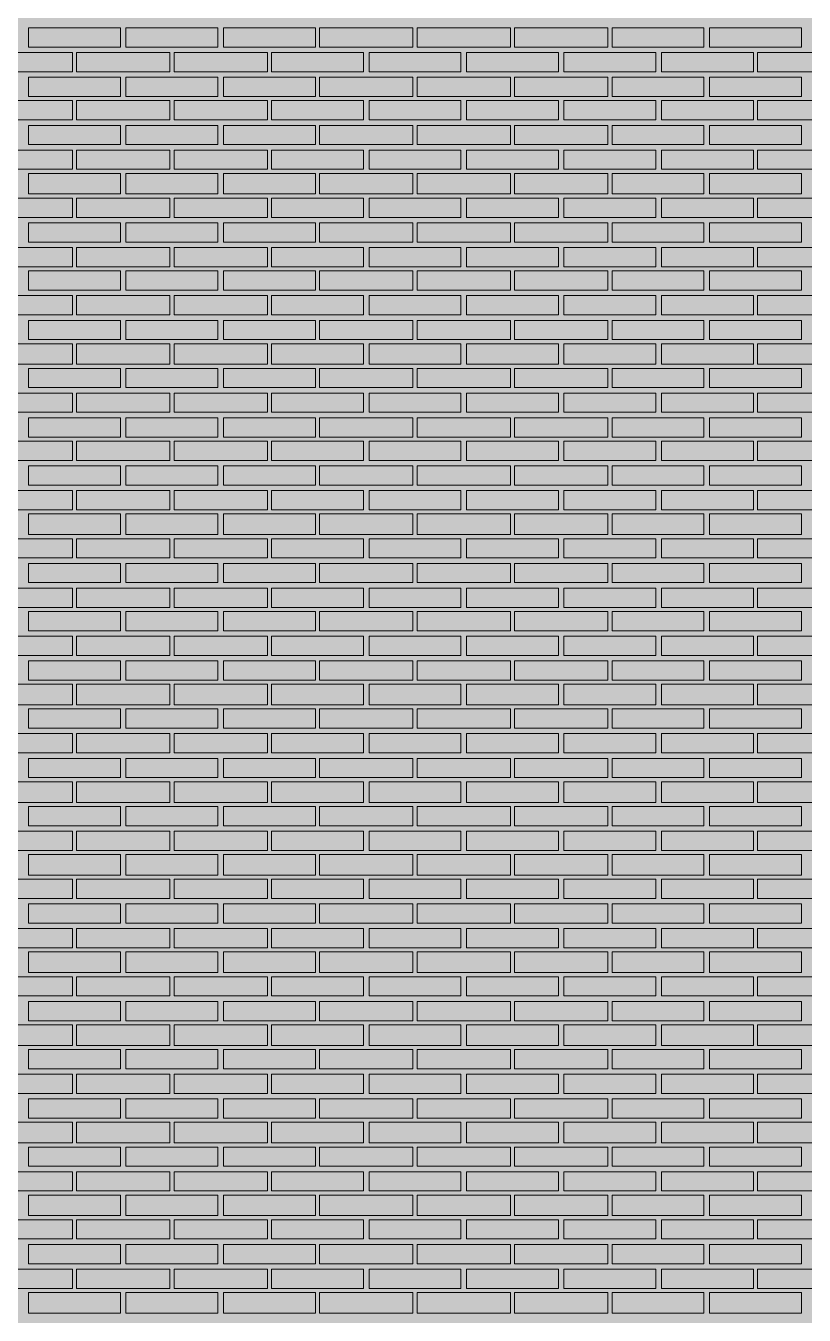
# Model space of a CAD drawing. Header units: millimetres. Extents: x -28928 to 100580, y -22867 to 36490.
# Drawn here: x -17517 to -15119, y 24689 to 28661 of the extents above; entities that cross this region are included whole.
import ezdxf

# ---------------------------------------------------------------- set-up
doc = ezdxf.new("R2010")
doc.units = ezdxf.units.MM
doc.layers.add('PDF _Геометрия', color=7, linetype='Continuous', true_color=0x8f8e8d)
doc.layers.add('PDF _Сплошная заливка', color=7, linetype='Continuous', true_color=0xffffff)

msp = doc.modelspace()

# ---------------------------------------------------------------- hatches: boundary and pattern name
at = {"layer": 'PDF _Сплошная заливка', "true_color": 0xdcd6cf, "transparency": 33554559}
msp.add_hatch(color=254, dxfattribs=at).paths.add_polyline_path([(-18676.6, 16343.4), (-18676.6, 19592.6), (-17276.3, 19592.6), (-17276.3, 16343.4), (19112.6, 16343.4), (19112.6, 30089.1), (-21853.9, 30089.1), (-21853.9, 16343.4), (-21375.9, 16343.4), (-21375.9, 19592.6), (-19277.4, 19592.6), (-19277.4, 16343.4)])

# ---------------------------------------------------------------- linework, layer by layer
at = {"layer": 'PDF _Геометрия', "lineweight": 9}
for points in [[(-17225.5, 28595.7), (-17365.1, 28595.7), (-17508.9, 28595.7), (-17508.9, 28654.9), (-17365.1, 28654.9), (-17225.5, 28654.9)], [(-16925.1, 28595.7), (-17068.9, 28595.7), (-17208.6, 28595.7), (-17208.6, 28654.9), (-17068.9, 28654.9), (-16925.1, 28654.9)], [(-16624.7, 28595.7), (-16768.6, 28595.7), (-16908.2, 28595.7), (-16908.2, 28654.9), (-16768.6, 28654.9), (-16624.7, 28654.9)], [(-16324.3, 28595.7), (-16468.2, 28595.7), (-16612, 28595.7), (-16612, 28654.9), (-16468.2, 28654.9), (-16324.3, 28654.9)], [(-16023.9, 28595.7), (-16167.8, 28595.7), (-16311.6, 28595.7), (-16311.6, 28654.9), (-16167.8, 28654.9), (-16023.9, 28654.9)], [(-15723.6, 28595.7), (-15867.4, 28595.7), (-16011.3, 28595.7), (-16011.3, 28654.9), (-15867.4, 28654.9), (-15723.6, 28654.9)], [(-15427.4, 28595.7), (-15567, 28595.7), (-15710.9, 28595.7), (-15710.9, 28654.9), (-15567, 28654.9), (-15427.4, 28654.9)], [(-15127, 28595.7), (-15266.6, 28595.7), (-15410.5, 28595.7), (-15410.5, 28654.9), (-15266.6, 28654.9), (-15127, 28654.9)], [(-17373.6, 28578.7), (-17373.6, 28519.5), (-17661.3, 28519.5), (-17661.3, 28578.7)], [(-17073.2, 28578.7), (-17073.2, 28519.5), (-17360.9, 28519.5), (-17360.9, 28578.7)], [(-16772.8, 28578.7), (-16772.8, 28519.5), (-17060.5, 28519.5), (-17060.5, 28578.7)], [(-16476.6, 28578.7), (-16476.6, 28519.5), (-16760.1, 28519.5), (-16760.1, 28578.7)], [(-16176.3, 28578.7), (-16176.3, 28519.5), (-16459.7, 28519.5), (-16459.7, 28578.7)], [(-15875.9, 28578.7), (-15875.9, 28519.5), (-16159.3, 28519.5), (-16159.3, 28578.7)], [(-15575.5, 28578.7), (-15575.5, 28519.5), (-15858.9, 28519.5), (-15858.9, 28578.7)], [(-15275.1, 28578.7), (-15275.1, 28519.5), (-15558.6, 28519.5), (-15558.6, 28578.7)], [(-14974.7, 28578.7), (-14974.7, 28519.5), (-15262.4, 28519.5), (-15262.4, 28578.7)], [(-17225.5, 28443.4), (-17365.1, 28443.4), (-17508.9, 28443.4), (-17508.9, 28502.6), (-17365.1, 28502.6), (-17225.5, 28502.6)], [(-16925.1, 28443.4), (-17068.9, 28443.4), (-17208.6, 28443.4), (-17208.6, 28502.6), (-17068.9, 28502.6), (-16925.1, 28502.6)], [(-16624.7, 28443.4), (-16768.6, 28443.4), (-16908.2, 28443.4), (-16908.2, 28502.6), (-16768.6, 28502.6), (-16624.7, 28502.6)], [(-16324.3, 28443.4), (-16468.2, 28443.4), (-16612, 28443.4), (-16612, 28502.6), (-16468.2, 28502.6), (-16324.3, 28502.6)], [(-16023.9, 28443.4), (-16167.8, 28443.4), (-16311.6, 28443.4), (-16311.6, 28502.6), (-16167.8, 28502.6), (-16023.9, 28502.6)], [(-15723.6, 28443.4), (-15867.4, 28443.4), (-16011.3, 28443.4), (-16011.3, 28502.6), (-15867.4, 28502.6), (-15723.6, 28502.6)], [(-15427.4, 28443.4), (-15567, 28443.4), (-15710.9, 28443.4), (-15710.9, 28502.6), (-15567, 28502.6), (-15427.4, 28502.6)], [(-15127, 28443.4), (-15266.6, 28443.4), (-15410.5, 28443.4), (-15410.5, 28502.6), (-15266.6, 28502.6), (-15127, 28502.6)], [(-17373.6, 28430.7), (-17373.6, 28371.4), (-17661.3, 28371.4), (-17661.3, 28430.7)], [(-17073.2, 28430.7), (-17073.2, 28371.4), (-17360.9, 28371.4), (-17360.9, 28430.7)], [(-16772.8, 28430.7), (-16772.8, 28371.4), (-17060.5, 28371.4), (-17060.5, 28430.7)], [(-16476.6, 28430.7), (-16476.6, 28371.4), (-16760.1, 28371.4), (-16760.1, 28430.7)], [(-16176.3, 28430.7), (-16176.3, 28371.4), (-16459.7, 28371.4), (-16459.7, 28430.7)], [(-15875.9, 28430.7), (-15875.9, 28371.4), (-16159.3, 28371.4), (-16159.3, 28430.7)], [(-15575.5, 28430.7), (-15575.5, 28371.4), (-15858.9, 28371.4), (-15858.9, 28430.7)], [(-15275.1, 28430.7), (-15275.1, 28371.4), (-15558.6, 28371.4), (-15558.6, 28430.7)], [(-14974.7, 28430.7), (-14974.7, 28371.4), (-15262.4, 28371.4), (-15262.4, 28430.7)], [(-17225.5, 28295.3), (-17365.1, 28295.3), (-17508.9, 28295.3), (-17508.9, 28354.5), (-17365.1, 28354.5), (-17225.5, 28354.5)], [(-16925.1, 28295.3), (-17068.9, 28295.3), (-17208.6, 28295.3), (-17208.6, 28354.5), (-17068.9, 28354.5), (-16925.1, 28354.5)], [(-16624.7, 28295.3), (-16768.6, 28295.3), (-16908.2, 28295.3), (-16908.2, 28354.5), (-16768.6, 28354.5), (-16624.7, 28354.5)], [(-16324.3, 28295.3), (-16468.2, 28295.3), (-16612, 28295.3), (-16612, 28354.5), (-16468.2, 28354.5), (-16324.3, 28354.5)], [(-16023.9, 28295.3), (-16167.8, 28295.3), (-16311.6, 28295.3), (-16311.6, 28354.5), (-16167.8, 28354.5), (-16023.9, 28354.5)], [(-15723.6, 28295.3), (-15867.4, 28295.3), (-16011.3, 28295.3), (-16011.3, 28354.5), (-15867.4, 28354.5), (-15723.6, 28354.5)], [(-15427.4, 28295.3), (-15567, 28295.3), (-15710.9, 28295.3), (-15710.9, 28354.5), (-15567, 28354.5), (-15427.4, 28354.5)], [(-15127, 28295.3), (-15266.6, 28295.3), (-15410.5, 28295.3), (-15410.5, 28354.5), (-15266.6, 28354.5), (-15127, 28354.5)], [(-17373.6, 28278.4), (-17373.6, 28219.1), (-17661.3, 28219.1), (-17661.3, 28278.4)], [(-17073.2, 28278.4), (-17073.2, 28219.1), (-17360.9, 28219.1), (-17360.9, 28278.4)], [(-16772.8, 28278.4), (-16772.8, 28219.1), (-17060.5, 28219.1), (-17060.5, 28278.4)], [(-16476.6, 28278.4), (-16476.6, 28219.1), (-16760.1, 28219.1), (-16760.1, 28278.4)], [(-16176.3, 28278.4), (-16176.3, 28219.1), (-16459.7, 28219.1), (-16459.7, 28278.4)], [(-15875.9, 28278.4), (-15875.9, 28219.1), (-16159.3, 28219.1), (-16159.3, 28278.4)], [(-15575.5, 28278.4), (-15575.5, 28219.1), (-15858.9, 28219.1), (-15858.9, 28278.4)], [(-15275.1, 28278.4), (-15275.1, 28219.1), (-15558.6, 28219.1), (-15558.6, 28278.4)], [(-14974.7, 28278.4), (-14974.7, 28219.1), (-15262.4, 28219.1), (-15262.4, 28278.4)], [(-17225.5, 28143), (-17365.1, 28143), (-17508.9, 28143), (-17508.9, 28206.4), (-17365.1, 28206.4), (-17225.5, 28206.4)], [(-16925.1, 28143), (-17068.9, 28143), (-17208.6, 28143), (-17208.6, 28206.4), (-17068.9, 28206.4), (-16925.1, 28206.4)], [(-16624.7, 28143), (-16768.6, 28143), (-16908.2, 28143), (-16908.2, 28206.4), (-16768.6, 28206.4), (-16624.7, 28206.4)], [(-16324.3, 28143), (-16468.2, 28143), (-16612, 28143), (-16612, 28206.4), (-16468.2, 28206.4), (-16324.3, 28206.4)], [(-16023.9, 28143), (-16167.8, 28143), (-16311.6, 28143), (-16311.6, 28206.4), (-16167.8, 28206.4), (-16023.9, 28206.4)], [(-15723.6, 28143), (-15867.4, 28143), (-16011.3, 28143), (-16011.3, 28206.4), (-15867.4, 28206.4), (-15723.6, 28206.4)], [(-15427.4, 28143), (-15567, 28143), (-15710.9, 28143), (-15710.9, 28206.4), (-15567, 28206.4), (-15427.4, 28206.4)], [(-15127, 28143), (-15266.6, 28143), (-15410.5, 28143), (-15410.5, 28206.4), (-15266.6, 28206.4), (-15127, 28206.4)], [(-17373.6, 28130.3), (-17373.6, 28071), (-17661.3, 28071), (-17661.3, 28130.3)], [(-17073.2, 28130.3), (-17073.2, 28071), (-17360.9, 28071), (-17360.9, 28130.3)], [(-16772.8, 28130.3), (-16772.8, 28071), (-17060.5, 28071), (-17060.5, 28130.3)], [(-16476.6, 28130.3), (-16476.6, 28071), (-16760.1, 28071), (-16760.1, 28130.3)], [(-16176.3, 28130.3), (-16176.3, 28071), (-16459.7, 28071), (-16459.7, 28130.3)], [(-15875.9, 28130.3), (-15875.9, 28071), (-16159.3, 28071), (-16159.3, 28130.3)], [(-15575.5, 28130.3), (-15575.5, 28071), (-15858.9, 28071), (-15858.9, 28130.3)], [(-15275.1, 28130.3), (-15275.1, 28071), (-15558.6, 28071), (-15558.6, 28130.3)], [(-14974.7, 28130.3), (-14974.7, 28071), (-15262.4, 28071), (-15262.4, 28130.3)], [(-17225.5, 27994.9), (-17365.1, 27994.9), (-17508.9, 27994.9), (-17508.9, 28054.1), (-17365.1, 28054.1), (-17225.5, 28054.1)], [(-16925.1, 27994.9), (-17068.9, 27994.9), (-17208.6, 27994.9), (-17208.6, 28054.1), (-17068.9, 28054.1), (-16925.1, 28054.1)], [(-16624.7, 27994.9), (-16768.6, 27994.9), (-16908.2, 27994.9), (-16908.2, 28054.1), (-16768.6, 28054.1), (-16624.7, 28054.1)], [(-16324.3, 27994.9), (-16468.2, 27994.9), (-16612, 27994.9), (-16612, 28054.1), (-16468.2, 28054.1), (-16324.3, 28054.1)], [(-16023.9, 27994.9), (-16167.8, 27994.9), (-16311.6, 27994.9), (-16311.6, 28054.1), (-16167.8, 28054.1), (-16023.9, 28054.1)], [(-15723.6, 27994.9), (-15867.4, 27994.9), (-16011.3, 27994.9), (-16011.3, 28054.1), (-15867.4, 28054.1), (-15723.6, 28054.1)], [(-15427.4, 27994.9), (-15567, 27994.9), (-15710.9, 27994.9), (-15710.9, 28054.1), (-15567, 28054.1), (-15427.4, 28054.1)], [(-15127, 27994.9), (-15266.6, 27994.9), (-15410.5, 27994.9), (-15410.5, 28054.1), (-15266.6, 28054.1), (-15127, 28054.1)], [(-17373.6, 27978), (-17373.6, 27918.7), (-17661.3, 27918.7), (-17661.3, 27978)], [(-17073.2, 27978), (-17073.2, 27918.7), (-17360.9, 27918.7), (-17360.9, 27978)], [(-16772.8, 27978), (-16772.8, 27918.7), (-17060.5, 27918.7), (-17060.5, 27978)], [(-16476.6, 27978), (-16476.6, 27918.7), (-16760.1, 27918.7), (-16760.1, 27978)], [(-16176.3, 27978), (-16176.3, 27918.7), (-16459.7, 27918.7), (-16459.7, 27978)], [(-15875.9, 27978), (-15875.9, 27918.7), (-16159.3, 27918.7), (-16159.3, 27978)], [(-15575.5, 27978), (-15575.5, 27918.7), (-15858.9, 27918.7), (-15858.9, 27978)], [(-15275.1, 27978), (-15275.1, 27918.7), (-15558.6, 27918.7), (-15558.6, 27978)], [(-14974.7, 27978), (-14974.7, 27918.7), (-15262.4, 27918.7), (-15262.4, 27978)], [(-17225.5, 27846.8), (-17365.1, 27846.8), (-17508.9, 27846.8), (-17508.9, 27906), (-17365.1, 27906), (-17225.5, 27906)], [(-16925.1, 27846.8), (-17068.9, 27846.8), (-17208.6, 27846.8), (-17208.6, 27906), (-17068.9, 27906), (-16925.1, 27906)], [(-16624.7, 27846.8), (-16768.6, 27846.8), (-16908.2, 27846.8), (-16908.2, 27906), (-16768.6, 27906), (-16624.7, 27906)], [(-16324.3, 27846.8), (-16468.2, 27846.8), (-16612, 27846.8), (-16612, 27906), (-16468.2, 27906), (-16324.3, 27906)], [(-16023.9, 27846.8), (-16167.8, 27846.8), (-16311.6, 27846.8), (-16311.6, 27906), (-16167.8, 27906), (-16023.9, 27906)], [(-15723.6, 27846.8), (-15867.4, 27846.8), (-16011.3, 27846.8), (-16011.3, 27906), (-15867.4, 27906), (-15723.6, 27906)], [(-15427.4, 27846.8), (-15567, 27846.8), (-15710.9, 27846.8), (-15710.9, 27906), (-15567, 27906), (-15427.4, 27906)], [(-15127, 27846.8), (-15266.6, 27846.8), (-15410.5, 27846.8), (-15410.5, 27906), (-15266.6, 27906), (-15127, 27906)], [(-17373.6, 27829.9), (-17373.6, 27770.7), (-17661.3, 27770.7), (-17661.3, 27829.9)], [(-17073.2, 27829.9), (-17073.2, 27770.7), (-17360.9, 27770.7), (-17360.9, 27829.9)], [(-16772.8, 27829.9), (-16772.8, 27770.7), (-17060.5, 27770.7), (-17060.5, 27829.9)], [(-16476.6, 27829.9), (-16476.6, 27770.7), (-16760.1, 27770.7), (-16760.1, 27829.9)], [(-16176.3, 27829.9), (-16176.3, 27770.7), (-16459.7, 27770.7), (-16459.7, 27829.9)], [(-15875.9, 27829.9), (-15875.9, 27770.7), (-16159.3, 27770.7), (-16159.3, 27829.9)], [(-15575.5, 27829.9), (-15575.5, 27770.7), (-15858.9, 27770.7), (-15858.9, 27829.9)], [(-15275.1, 27829.9), (-15275.1, 27770.7), (-15558.6, 27770.7), (-15558.6, 27829.9)], [(-14974.7, 27829.9), (-14974.7, 27770.7), (-15262.4, 27770.7), (-15262.4, 27829.9)], [(-17225.5, 27694.5), (-17365.1, 27694.5), (-17508.9, 27694.5), (-17508.9, 27753.7), (-17365.1, 27753.7), (-17225.5, 27753.7)], [(-16925.1, 27694.5), (-17068.9, 27694.5), (-17208.6, 27694.5), (-17208.6, 27753.7), (-17068.9, 27753.7), (-16925.1, 27753.7)], [(-16624.7, 27694.5), (-16768.6, 27694.5), (-16908.2, 27694.5), (-16908.2, 27753.7), (-16768.6, 27753.7), (-16624.7, 27753.7)], [(-16324.3, 27694.5), (-16468.2, 27694.5), (-16612, 27694.5), (-16612, 27753.7), (-16468.2, 27753.7), (-16324.3, 27753.7)], [(-16023.9, 27694.5), (-16167.8, 27694.5), (-16311.6, 27694.5), (-16311.6, 27753.7), (-16167.8, 27753.7), (-16023.9, 27753.7)], [(-15723.6, 27694.5), (-15867.4, 27694.5), (-16011.3, 27694.5), (-16011.3, 27753.7), (-15867.4, 27753.7), (-15723.6, 27753.7)], [(-15427.4, 27694.5), (-15567, 27694.5), (-15710.9, 27694.5), (-15710.9, 27753.7), (-15567, 27753.7), (-15427.4, 27753.7)], [(-15127, 27694.5), (-15266.6, 27694.5), (-15410.5, 27694.5), (-15410.5, 27753.7), (-15266.6, 27753.7), (-15127, 27753.7)], [(-17373.6, 27681.8), (-17373.6, 27618.4), (-17661.3, 27618.4), (-17661.3, 27681.8)], [(-17073.2, 27681.8), (-17073.2, 27618.4), (-17360.9, 27618.4), (-17360.9, 27681.8)], [(-16772.8, 27681.8), (-16772.8, 27618.4), (-17060.5, 27618.4), (-17060.5, 27681.8)], [(-16476.6, 27681.8), (-16476.6, 27618.4), (-16760.1, 27618.4), (-16760.1, 27681.8)], [(-16176.3, 27681.8), (-16176.3, 27618.4), (-16459.7, 27618.4), (-16459.7, 27681.8)], [(-15875.9, 27681.8), (-15875.9, 27618.4), (-16159.3, 27618.4), (-16159.3, 27681.8)], [(-15575.5, 27681.8), (-15575.5, 27618.4), (-15858.9, 27618.4), (-15858.9, 27681.8)], [(-15275.1, 27681.8), (-15275.1, 27618.4), (-15558.6, 27618.4), (-15558.6, 27681.8)], [(-14974.7, 27681.8), (-14974.7, 27618.4), (-15262.4, 27618.4), (-15262.4, 27681.8)], [(-17225.5, 27546.4), (-17365.1, 27546.4), (-17508.9, 27546.4), (-17508.9, 27605.7), (-17365.1, 27605.7), (-17225.5, 27605.7)], [(-16925.1, 27546.4), (-17068.9, 27546.4), (-17208.6, 27546.4), (-17208.6, 27605.7), (-17068.9, 27605.7), (-16925.1, 27605.7)], [(-16624.7, 27546.4), (-16768.6, 27546.4), (-16908.2, 27546.4), (-16908.2, 27605.7), (-16768.6, 27605.7), (-16624.7, 27605.7)], [(-16324.3, 27546.4), (-16468.2, 27546.4), (-16612, 27546.4), (-16612, 27605.7), (-16468.2, 27605.7), (-16324.3, 27605.7)], [(-16023.9, 27546.4), (-16167.8, 27546.4), (-16311.6, 27546.4), (-16311.6, 27605.7), (-16167.8, 27605.7), (-16023.9, 27605.7)], [(-15723.6, 27546.4), (-15867.4, 27546.4), (-16011.3, 27546.4), (-16011.3, 27605.7), (-15867.4, 27605.7), (-15723.6, 27605.7)], [(-15427.4, 27546.4), (-15567, 27546.4), (-15710.9, 27546.4), (-15710.9, 27605.7), (-15567, 27605.7), (-15427.4, 27605.7)], [(-15127, 27546.4), (-15266.6, 27546.4), (-15410.5, 27546.4), (-15410.5, 27605.7), (-15266.6, 27605.7), (-15127, 27605.7)], [(-17373.6, 27529.5), (-17373.6, 27470.3), (-17661.3, 27470.3), (-17661.3, 27529.5)], [(-17073.2, 27529.5), (-17073.2, 27470.3), (-17360.9, 27470.3), (-17360.9, 27529.5)], [(-16772.8, 27529.5), (-16772.8, 27470.3), (-17060.5, 27470.3), (-17060.5, 27529.5)], [(-16476.6, 27529.5), (-16476.6, 27470.3), (-16760.1, 27470.3), (-16760.1, 27529.5)], [(-16176.3, 27529.5), (-16176.3, 27470.3), (-16459.7, 27470.3), (-16459.7, 27529.5)], [(-15875.9, 27529.5), (-15875.9, 27470.3), (-16159.3, 27470.3), (-16159.3, 27529.5)], [(-15575.5, 27529.5), (-15575.5, 27470.3), (-15858.9, 27470.3), (-15858.9, 27529.5)], [(-15275.1, 27529.5), (-15275.1, 27470.3), (-15558.6, 27470.3), (-15558.6, 27529.5)], [(-14974.7, 27529.5), (-14974.7, 27470.3), (-15262.4, 27470.3), (-15262.4, 27529.5)], [(-17225.5, 27394.1), (-17365.1, 27394.1), (-17508.9, 27394.1), (-17508.9, 27453.4), (-17365.1, 27453.4), (-17225.5, 27453.4)], [(-16925.1, 27394.1), (-17068.9, 27394.1), (-17208.6, 27394.1), (-17208.6, 27453.4), (-17068.9, 27453.4), (-16925.1, 27453.4)], [(-16624.7, 27394.1), (-16768.6, 27394.1), (-16908.2, 27394.1), (-16908.2, 27453.4), (-16768.6, 27453.4), (-16624.7, 27453.4)], [(-16324.3, 27394.1), (-16468.2, 27394.1), (-16612, 27394.1), (-16612, 27453.4), (-16468.2, 27453.4), (-16324.3, 27453.4)], [(-16023.9, 27394.1), (-16167.8, 27394.1), (-16311.6, 27394.1), (-16311.6, 27453.4), (-16167.8, 27453.4), (-16023.9, 27453.4)], [(-15723.6, 27394.1), (-15867.4, 27394.1), (-16011.3, 27394.1), (-16011.3, 27453.4), (-15867.4, 27453.4), (-15723.6, 27453.4)], [(-15427.4, 27394.1), (-15567, 27394.1), (-15710.9, 27394.1), (-15710.9, 27453.4), (-15567, 27453.4), (-15427.4, 27453.4)], [(-15127, 27394.1), (-15266.6, 27394.1), (-15410.5, 27394.1), (-15410.5, 27453.4), (-15266.6, 27453.4), (-15127, 27453.4)], [(-17373.6, 27381.4), (-17373.6, 27322.2), (-17661.3, 27322.2), (-17661.3, 27381.4)], [(-17073.2, 27381.4), (-17073.2, 27322.2), (-17360.9, 27322.2), (-17360.9, 27381.4)], [(-16772.8, 27381.4), (-16772.8, 27322.2), (-17060.5, 27322.2), (-17060.5, 27381.4)], [(-16476.6, 27381.4), (-16476.6, 27322.2), (-16760.1, 27322.2), (-16760.1, 27381.4)], [(-16176.3, 27381.4), (-16176.3, 27322.2), (-16459.7, 27322.2), (-16459.7, 27381.4)], [(-15875.9, 27381.4), (-15875.9, 27322.2), (-16159.3, 27322.2), (-16159.3, 27381.4)], [(-15575.5, 27381.4), (-15575.5, 27322.2), (-15858.9, 27322.2), (-15858.9, 27381.4)], [(-15275.1, 27381.4), (-15275.1, 27322.2), (-15558.6, 27322.2), (-15558.6, 27381.4)], [(-14974.7, 27381.4), (-14974.7, 27322.2), (-15262.4, 27322.2), (-15262.4, 27381.4)], [(-17225.5, 27246), (-17365.1, 27246), (-17508.9, 27246), (-17508.9, 27305.3), (-17365.1, 27305.3), (-17225.5, 27305.3)], [(-16925.1, 27246), (-17068.9, 27246), (-17208.6, 27246), (-17208.6, 27305.3), (-17068.9, 27305.3), (-16925.1, 27305.3)], [(-16624.7, 27246), (-16768.6, 27246), (-16908.2, 27246), (-16908.2, 27305.3), (-16768.6, 27305.3), (-16624.7, 27305.3)], [(-16324.3, 27246), (-16468.2, 27246), (-16612, 27246), (-16612, 27305.3), (-16468.2, 27305.3), (-16324.3, 27305.3)], [(-16023.9, 27246), (-16167.8, 27246), (-16311.6, 27246), (-16311.6, 27305.3), (-16167.8, 27305.3), (-16023.9, 27305.3)], [(-15723.6, 27246), (-15867.4, 27246), (-16011.3, 27246), (-16011.3, 27305.3), (-15867.4, 27305.3), (-15723.6, 27305.3)], [(-15427.4, 27246), (-15567, 27246), (-15710.9, 27246), (-15710.9, 27305.3), (-15567, 27305.3), (-15427.4, 27305.3)], [(-15127, 27246), (-15266.6, 27246), (-15410.5, 27246), (-15410.5, 27305.3), (-15266.6, 27305.3), (-15127, 27305.3)], [(-17373.6, 27229.1), (-17373.6, 27169.9), (-17661.3, 27169.9), (-17661.3, 27229.1)], [(-17073.2, 27229.1), (-17073.2, 27169.9), (-17360.9, 27169.9), (-17360.9, 27229.1)], [(-16772.8, 27229.1), (-16772.8, 27169.9), (-17060.5, 27169.9), (-17060.5, 27229.1)], [(-16476.6, 27229.1), (-16476.6, 27169.9), (-16760.1, 27169.9), (-16760.1, 27229.1)], [(-16176.3, 27229.1), (-16176.3, 27169.9), (-16459.7, 27169.9), (-16459.7, 27229.1)], [(-15875.9, 27229.1), (-15875.9, 27169.9), (-16159.3, 27169.9), (-16159.3, 27229.1)], [(-15575.5, 27229.1), (-15575.5, 27169.9), (-15858.9, 27169.9), (-15858.9, 27229.1)], [(-15275.1, 27229.1), (-15275.1, 27169.9), (-15558.6, 27169.9), (-15558.6, 27229.1)], [(-14974.7, 27229.1), (-14974.7, 27169.9), (-15262.4, 27169.9), (-15262.4, 27229.1)], [(-17225.5, 27093.7), (-17365.1, 27093.7), (-17508.9, 27093.7), (-17508.9, 27157.2), (-17365.1, 27157.2), (-17225.5, 27157.2)], [(-16925.1, 27093.7), (-17068.9, 27093.7), (-17208.6, 27093.7), (-17208.6, 27157.2), (-17068.9, 27157.2), (-16925.1, 27157.2)], [(-16624.7, 27093.7), (-16768.6, 27093.7), (-16908.2, 27093.7), (-16908.2, 27157.2), (-16768.6, 27157.2), (-16624.7, 27157.2)], [(-16324.3, 27093.7), (-16468.2, 27093.7), (-16612, 27093.7), (-16612, 27157.2), (-16468.2, 27157.2), (-16324.3, 27157.2)], [(-16023.9, 27093.7), (-16167.8, 27093.7), (-16311.6, 27093.7), (-16311.6, 27157.2), (-16167.8, 27157.2), (-16023.9, 27157.2)], [(-15723.6, 27093.7), (-15867.4, 27093.7), (-16011.3, 27093.7), (-16011.3, 27157.2), (-15867.4, 27157.2), (-15723.6, 27157.2)], [(-15427.4, 27093.7), (-15567, 27093.7), (-15710.9, 27093.7), (-15710.9, 27157.2), (-15567, 27157.2), (-15427.4, 27157.2)], [(-15127, 27093.7), (-15266.6, 27093.7), (-15410.5, 27093.7), (-15410.5, 27157.2), (-15266.6, 27157.2), (-15127, 27157.2)], [(-17373.6, 27081), (-17373.6, 27021.8), (-17661.3, 27021.8), (-17661.3, 27081)], [(-17073.2, 27081), (-17073.2, 27021.8), (-17360.9, 27021.8), (-17360.9, 27081)], [(-16772.8, 27081), (-16772.8, 27021.8), (-17060.5, 27021.8), (-17060.5, 27081)], [(-16476.6, 27081), (-16476.6, 27021.8), (-16760.1, 27021.8), (-16760.1, 27081)], [(-16176.3, 27081), (-16176.3, 27021.8), (-16459.7, 27021.8), (-16459.7, 27081)], [(-15875.9, 27081), (-15875.9, 27021.8), (-16159.3, 27021.8), (-16159.3, 27081)], [(-15575.5, 27081), (-15575.5, 27021.8), (-15858.9, 27021.8), (-15858.9, 27081)], [(-15275.1, 27081), (-15275.1, 27021.8), (-15558.6, 27021.8), (-15558.6, 27081)], [(-14974.7, 27081), (-14974.7, 27021.8), (-15262.4, 27021.8), (-15262.4, 27081)], [(-17225.5, 26945.7), (-17365.1, 26945.7), (-17508.9, 26945.7), (-17508.9, 27004.9), (-17365.1, 27004.9), (-17225.5, 27004.9)], [(-16925.1, 26945.7), (-17068.9, 26945.7), (-17208.6, 26945.7), (-17208.6, 27004.9), (-17068.9, 27004.9), (-16925.1, 27004.9)], [(-16624.7, 26945.7), (-16768.6, 26945.7), (-16908.2, 26945.7), (-16908.2, 27004.9), (-16768.6, 27004.9), (-16624.7, 27004.9)], [(-16324.3, 26945.7), (-16468.2, 26945.7), (-16612, 26945.7), (-16612, 27004.9), (-16468.2, 27004.9), (-16324.3, 27004.9)], [(-16023.9, 26945.7), (-16167.8, 26945.7), (-16311.6, 26945.7), (-16311.6, 27004.9), (-16167.8, 27004.9), (-16023.9, 27004.9)], [(-15723.6, 26945.7), (-15867.4, 26945.7), (-16011.3, 26945.7), (-16011.3, 27004.9), (-15867.4, 27004.9), (-15723.6, 27004.9)], [(-15427.4, 26945.7), (-15567, 26945.7), (-15710.9, 26945.7), (-15710.9, 27004.9), (-15567, 27004.9), (-15427.4, 27004.9)], [(-15127, 26945.7), (-15266.6, 26945.7), (-15410.5, 26945.7), (-15410.5, 27004.9), (-15266.6, 27004.9), (-15127, 27004.9)], [(-17373.6, 26928.7), (-17373.6, 26869.5), (-17661.3, 26869.5), (-17661.3, 26928.7)], [(-17073.2, 26928.7), (-17073.2, 26869.5), (-17360.9, 26869.5), (-17360.9, 26928.7)], [(-16772.8, 26928.7), (-16772.8, 26869.5), (-17060.5, 26869.5), (-17060.5, 26928.7)], [(-16476.6, 26928.7), (-16476.6, 26869.5), (-16760.1, 26869.5), (-16760.1, 26928.7)], [(-16176.3, 26928.7), (-16176.3, 26869.5), (-16459.7, 26869.5), (-16459.7, 26928.7)], [(-15875.9, 26928.7), (-15875.9, 26869.5), (-16159.3, 26869.5), (-16159.3, 26928.7)], [(-15575.5, 26928.7), (-15575.5, 26869.5), (-15858.9, 26869.5), (-15858.9, 26928.7)], [(-15275.1, 26928.7), (-15275.1, 26869.5), (-15558.6, 26869.5), (-15558.6, 26928.7)], [(-14974.7, 26928.7), (-14974.7, 26869.5), (-15262.4, 26869.5), (-15262.4, 26928.7)], [(-17225.5, 26797.6), (-17365.1, 26797.6), (-17508.9, 26797.6), (-17508.9, 26856.8), (-17365.1, 26856.8), (-17225.5, 26856.8)], [(-16925.1, 26797.6), (-17068.9, 26797.6), (-17208.6, 26797.6), (-17208.6, 26856.8), (-17068.9, 26856.8), (-16925.1, 26856.8)], [(-16624.7, 26797.6), (-16768.6, 26797.6), (-16908.2, 26797.6), (-16908.2, 26856.8), (-16768.6, 26856.8), (-16624.7, 26856.8)], [(-16324.3, 26797.6), (-16468.2, 26797.6), (-16612, 26797.6), (-16612, 26856.8), (-16468.2, 26856.8), (-16324.3, 26856.8)], [(-16023.9, 26797.6), (-16167.8, 26797.6), (-16311.6, 26797.6), (-16311.6, 26856.8), (-16167.8, 26856.8), (-16023.9, 26856.8)], [(-15723.6, 26797.6), (-15867.4, 26797.6), (-16011.3, 26797.6), (-16011.3, 26856.8), (-15867.4, 26856.8), (-15723.6, 26856.8)], [(-15427.4, 26797.6), (-15567, 26797.6), (-15710.9, 26797.6), (-15710.9, 26856.8), (-15567, 26856.8), (-15427.4, 26856.8)], [(-15127, 26797.6), (-15266.6, 26797.6), (-15410.5, 26797.6), (-15410.5, 26856.8), (-15266.6, 26856.8), (-15127, 26856.8)], [(-17373.6, 26780.7), (-17373.6, 26721.4), (-17661.3, 26721.4), (-17661.3, 26780.7)], [(-17073.2, 26780.7), (-17073.2, 26721.4), (-17360.9, 26721.4), (-17360.9, 26780.7)], [(-16772.8, 26780.7), (-16772.8, 26721.4), (-17060.5, 26721.4), (-17060.5, 26780.7)], [(-16476.6, 26780.7), (-16476.6, 26721.4), (-16760.1, 26721.4), (-16760.1, 26780.7)], [(-16176.3, 26780.7), (-16176.3, 26721.4), (-16459.7, 26721.4), (-16459.7, 26780.7)], [(-15875.9, 26780.7), (-15875.9, 26721.4), (-16159.3, 26721.4), (-16159.3, 26780.7)], [(-15575.5, 26780.7), (-15575.5, 26721.4), (-15858.9, 26721.4), (-15858.9, 26780.7)], [(-15275.1, 26780.7), (-15275.1, 26721.4), (-15558.6, 26721.4), (-15558.6, 26780.7)], [(-14974.7, 26780.7), (-14974.7, 26721.4), (-15262.4, 26721.4), (-15262.4, 26780.7)], [(-17225.5, 26645.3), (-17365.1, 26645.3), (-17508.9, 26645.3), (-17508.9, 26704.5), (-17365.1, 26704.5), (-17225.5, 26704.5)], [(-16925.1, 26645.3), (-17068.9, 26645.3), (-17208.6, 26645.3), (-17208.6, 26704.5), (-17068.9, 26704.5), (-16925.1, 26704.5)], [(-16624.7, 26645.3), (-16768.6, 26645.3), (-16908.2, 26645.3), (-16908.2, 26704.5), (-16768.6, 26704.5), (-16624.7, 26704.5)], [(-16324.3, 26645.3), (-16468.2, 26645.3), (-16612, 26645.3), (-16612, 26704.5), (-16468.2, 26704.5), (-16324.3, 26704.5)], [(-16023.9, 26645.3), (-16167.8, 26645.3), (-16311.6, 26645.3), (-16311.6, 26704.5), (-16167.8, 26704.5), (-16023.9, 26704.5)], [(-15723.6, 26645.3), (-15867.4, 26645.3), (-16011.3, 26645.3), (-16011.3, 26704.5), (-15867.4, 26704.5), (-15723.6, 26704.5)], [(-15427.4, 26645.3), (-15567, 26645.3), (-15710.9, 26645.3), (-15710.9, 26704.5), (-15567, 26704.5), (-15427.4, 26704.5)], [(-15127, 26645.3), (-15266.6, 26645.3), (-15410.5, 26645.3), (-15410.5, 26704.5), (-15266.6, 26704.5), (-15127, 26704.5)], [(-17373.6, 26632.6), (-17373.6, 26569.1), (-17661.3, 26569.1), (-17661.3, 26632.6)], [(-17073.2, 26632.6), (-17073.2, 26569.1), (-17360.9, 26569.1), (-17360.9, 26632.6)], [(-16772.8, 26632.6), (-16772.8, 26569.1), (-17060.5, 26569.1), (-17060.5, 26632.6)], [(-16476.6, 26632.6), (-16476.6, 26569.1), (-16760.1, 26569.1), (-16760.1, 26632.6)], [(-16176.3, 26632.6), (-16176.3, 26569.1), (-16459.7, 26569.1), (-16459.7, 26632.6)], [(-15875.9, 26632.6), (-15875.9, 26569.1), (-16159.3, 26569.1), (-16159.3, 26632.6)], [(-15575.5, 26632.6), (-15575.5, 26569.1), (-15858.9, 26569.1), (-15858.9, 26632.6)], [(-15275.1, 26632.6), (-15275.1, 26569.1), (-15558.6, 26569.1), (-15558.6, 26632.6)], [(-14974.7, 26632.6), (-14974.7, 26569.1), (-15262.4, 26569.1), (-15262.4, 26632.6)], [(-17225.5, 26497.2), (-17365.1, 26497.2), (-17508.9, 26497.2), (-17508.9, 26556.4), (-17365.1, 26556.4), (-17225.5, 26556.4)], [(-16925.1, 26497.2), (-17068.9, 26497.2), (-17208.6, 26497.2), (-17208.6, 26556.4), (-17068.9, 26556.4), (-16925.1, 26556.4)], [(-16624.7, 26497.2), (-16768.6, 26497.2), (-16908.2, 26497.2), (-16908.2, 26556.4), (-16768.6, 26556.4), (-16624.7, 26556.4)], [(-16324.3, 26497.2), (-16468.2, 26497.2), (-16612, 26497.2), (-16612, 26556.4), (-16468.2, 26556.4), (-16324.3, 26556.4)], [(-16023.9, 26497.2), (-16167.8, 26497.2), (-16311.6, 26497.2), (-16311.6, 26556.4), (-16167.8, 26556.4), (-16023.9, 26556.4)], [(-15723.6, 26497.2), (-15867.4, 26497.2), (-16011.3, 26497.2), (-16011.3, 26556.4), (-15867.4, 26556.4), (-15723.6, 26556.4)], [(-15427.4, 26497.2), (-15567, 26497.2), (-15710.9, 26497.2), (-15710.9, 26556.4), (-15567, 26556.4), (-15427.4, 26556.4)], [(-15127, 26497.2), (-15266.6, 26497.2), (-15410.5, 26497.2), (-15410.5, 26556.4), (-15266.6, 26556.4), (-15127, 26556.4)], [(-17373.6, 26480.3), (-17373.6, 26421), (-17661.3, 26421), (-17661.3, 26480.3)], [(-17073.2, 26480.3), (-17073.2, 26421), (-17360.9, 26421), (-17360.9, 26480.3)], [(-16772.8, 26480.3), (-16772.8, 26421), (-17060.5, 26421), (-17060.5, 26480.3)], [(-16476.6, 26480.3), (-16476.6, 26421), (-16760.1, 26421), (-16760.1, 26480.3)], [(-16176.3, 26480.3), (-16176.3, 26421), (-16459.7, 26421), (-16459.7, 26480.3)], [(-15875.9, 26480.3), (-15875.9, 26421), (-16159.3, 26421), (-16159.3, 26480.3)], [(-15575.5, 26480.3), (-15575.5, 26421), (-15858.9, 26421), (-15858.9, 26480.3)], [(-15275.1, 26480.3), (-15275.1, 26421), (-15558.6, 26421), (-15558.6, 26480.3)], [(-14974.7, 26480.3), (-14974.7, 26421), (-15262.4, 26421), (-15262.4, 26480.3)], [(-17225.5, 26344.9), (-17365.1, 26344.9), (-17508.9, 26344.9), (-17508.9, 26404.1), (-17365.1, 26404.1), (-17225.5, 26404.1)], [(-16925.1, 26344.9), (-17068.9, 26344.9), (-17208.6, 26344.9), (-17208.6, 26404.1), (-17068.9, 26404.1), (-16925.1, 26404.1)], [(-16624.7, 26344.9), (-16768.6, 26344.9), (-16908.2, 26344.9), (-16908.2, 26404.1), (-16768.6, 26404.1), (-16624.7, 26404.1)], [(-16324.3, 26344.9), (-16468.2, 26344.9), (-16612, 26344.9), (-16612, 26404.1), (-16468.2, 26404.1), (-16324.3, 26404.1)], [(-16023.9, 26344.9), (-16167.8, 26344.9), (-16311.6, 26344.9), (-16311.6, 26404.1), (-16167.8, 26404.1), (-16023.9, 26404.1)], [(-15723.6, 26344.9), (-15867.4, 26344.9), (-16011.3, 26344.9), (-16011.3, 26404.1), (-15867.4, 26404.1), (-15723.6, 26404.1)], [(-15427.4, 26344.9), (-15567, 26344.9), (-15710.9, 26344.9), (-15710.9, 26404.1), (-15567, 26404.1), (-15427.4, 26404.1)], [(-15127, 26344.9), (-15266.6, 26344.9), (-15410.5, 26344.9), (-15410.5, 26404.1), (-15266.6, 26404.1), (-15127, 26404.1)], [(-17373.6, 26332.2), (-17373.6, 26268.7), (-17661.3, 26268.7), (-17661.3, 26332.2)], [(-17073.2, 26332.2), (-17073.2, 26268.7), (-17360.9, 26268.7), (-17360.9, 26332.2)], [(-16772.8, 26332.2), (-16772.8, 26268.7), (-17060.5, 26268.7), (-17060.5, 26332.2)], [(-16476.6, 26332.2), (-16476.6, 26268.7), (-16760.1, 26268.7), (-16760.1, 26332.2)], [(-16176.3, 26332.2), (-16176.3, 26268.7), (-16459.7, 26268.7), (-16459.7, 26332.2)], [(-15875.9, 26332.2), (-15875.9, 26268.7), (-16159.3, 26268.7), (-16159.3, 26332.2)], [(-15575.5, 26332.2), (-15575.5, 26268.7), (-15858.9, 26268.7), (-15858.9, 26332.2)], [(-15275.1, 26332.2), (-15275.1, 26268.7), (-15558.6, 26268.7), (-15558.6, 26332.2)], [(-14974.7, 26332.2), (-14974.7, 26268.7), (-15262.4, 26268.7), (-15262.4, 26332.2)], [(-17225.5, 26196.8), (-17365.1, 26196.8), (-17508.9, 26196.8), (-17508.9, 26256), (-17365.1, 26256), (-17225.5, 26256)], [(-16925.1, 26196.8), (-17068.9, 26196.8), (-17208.6, 26196.8), (-17208.6, 26256), (-17068.9, 26256), (-16925.1, 26256)], [(-16624.7, 26196.8), (-16768.6, 26196.8), (-16908.2, 26196.8), (-16908.2, 26256), (-16768.6, 26256), (-16624.7, 26256)], [(-16324.3, 26196.8), (-16468.2, 26196.8), (-16612, 26196.8), (-16612, 26256), (-16468.2, 26256), (-16324.3, 26256)], [(-16023.9, 26196.8), (-16167.8, 26196.8), (-16311.6, 26196.8), (-16311.6, 26256), (-16167.8, 26256), (-16023.9, 26256)], [(-15723.6, 26196.8), (-15867.4, 26196.8), (-16011.3, 26196.8), (-16011.3, 26256), (-15867.4, 26256), (-15723.6, 26256)], [(-15427.4, 26196.8), (-15567, 26196.8), (-15710.9, 26196.8), (-15710.9, 26256), (-15567, 26256), (-15427.4, 26256)], [(-15127, 26196.8), (-15266.6, 26196.8), (-15410.5, 26196.8), (-15410.5, 26256), (-15266.6, 26256), (-15127, 26256)], [(-17373.6, 26179.9), (-17373.6, 26120.7), (-17661.3, 26120.7), (-17661.3, 26179.9)], [(-17073.2, 26179.9), (-17073.2, 26120.7), (-17360.9, 26120.7), (-17360.9, 26179.9)], [(-16772.8, 26179.9), (-16772.8, 26120.7), (-17060.5, 26120.7), (-17060.5, 26179.9)], [(-16476.6, 26179.9), (-16476.6, 26120.7), (-16760.1, 26120.7), (-16760.1, 26179.9)], [(-16176.3, 26179.9), (-16176.3, 26120.7), (-16459.7, 26120.7), (-16459.7, 26179.9)], [(-15875.9, 26179.9), (-15875.9, 26120.7), (-16159.3, 26120.7), (-16159.3, 26179.9)], [(-15575.5, 26179.9), (-15575.5, 26120.7), (-15858.9, 26120.7), (-15858.9, 26179.9)], [(-15275.1, 26179.9), (-15275.1, 26120.7), (-15558.6, 26120.7), (-15558.6, 26179.9)], [(-14974.7, 26179.9), (-14974.7, 26120.7), (-15262.4, 26120.7), (-15262.4, 26179.9)], [(-17225.5, 26044.5), (-17365.1, 26044.5), (-17508.9, 26044.5), (-17508.9, 26108), (-17365.1, 26108), (-17225.5, 26108)], [(-16925.1, 26044.5), (-17068.9, 26044.5), (-17208.6, 26044.5), (-17208.6, 26108), (-17068.9, 26108), (-16925.1, 26108)], [(-16624.7, 26044.5), (-16768.6, 26044.5), (-16908.2, 26044.5), (-16908.2, 26108), (-16768.6, 26108), (-16624.7, 26108)], [(-16324.3, 26044.5), (-16468.2, 26044.5), (-16612, 26044.5), (-16612, 26108), (-16468.2, 26108), (-16324.3, 26108)], [(-16023.9, 26044.5), (-16167.8, 26044.5), (-16311.6, 26044.5), (-16311.6, 26108), (-16167.8, 26108), (-16023.9, 26108)], [(-15723.6, 26044.5), (-15867.4, 26044.5), (-16011.3, 26044.5), (-16011.3, 26108), (-15867.4, 26108), (-15723.6, 26108)], [(-15427.4, 26044.5), (-15567, 26044.5), (-15710.9, 26044.5), (-15710.9, 26108), (-15567, 26108), (-15427.4, 26108)], [(-15127, 26044.5), (-15266.6, 26044.5), (-15410.5, 26044.5), (-15410.5, 26108), (-15266.6, 26108), (-15127, 26108)], [(-17373.6, 26031.8), (-17373.6, 25972.6), (-17661.3, 25972.6), (-17661.3, 26031.8)], [(-17073.2, 26031.8), (-17073.2, 25972.6), (-17360.9, 25972.6), (-17360.9, 26031.8)], [(-16772.8, 26031.8), (-16772.8, 25972.6), (-17060.5, 25972.6), (-17060.5, 26031.8)], [(-16476.6, 26031.8), (-16476.6, 25972.6), (-16760.1, 25972.6), (-16760.1, 26031.8)], [(-16176.3, 26031.8), (-16176.3, 25972.6), (-16459.7, 25972.6), (-16459.7, 26031.8)], [(-15875.9, 26031.8), (-15875.9, 25972.6), (-16159.3, 25972.6), (-16159.3, 26031.8)], [(-15575.5, 26031.8), (-15575.5, 25972.6), (-15858.9, 25972.6), (-15858.9, 26031.8)], [(-15275.1, 26031.8), (-15275.1, 25972.6), (-15558.6, 25972.6), (-15558.6, 26031.8)], [(-14974.7, 26031.8), (-14974.7, 25972.6), (-15262.4, 25972.6), (-15262.4, 26031.8)], [(-17225.5, 25896.4), (-17365.1, 25896.4), (-17508.9, 25896.4), (-17508.9, 25955.7), (-17365.1, 25955.7), (-17225.5, 25955.7)], [(-16925.1, 25896.4), (-17068.9, 25896.4), (-17208.6, 25896.4), (-17208.6, 25955.7), (-17068.9, 25955.7), (-16925.1, 25955.7)], [(-16624.7, 25896.4), (-16768.6, 25896.4), (-16908.2, 25896.4), (-16908.2, 25955.7), (-16768.6, 25955.7), (-16624.7, 25955.7)], [(-16324.3, 25896.4), (-16468.2, 25896.4), (-16612, 25896.4), (-16612, 25955.7), (-16468.2, 25955.7), (-16324.3, 25955.7)], [(-16023.9, 25896.4), (-16167.8, 25896.4), (-16311.6, 25896.4), (-16311.6, 25955.7), (-16167.8, 25955.7), (-16023.9, 25955.7)], [(-15723.6, 25896.4), (-15867.4, 25896.4), (-16011.3, 25896.4), (-16011.3, 25955.7), (-15867.4, 25955.7), (-15723.6, 25955.7)], [(-15427.4, 25896.4), (-15567, 25896.4), (-15710.9, 25896.4), (-15710.9, 25955.7), (-15567, 25955.7), (-15427.4, 25955.7)], [(-15127, 25896.4), (-15266.6, 25896.4), (-15410.5, 25896.4), (-15410.5, 25955.7), (-15266.6, 25955.7), (-15127, 25955.7)], [(-17373.6, 25879.5), (-17373.6, 25820.3), (-17661.3, 25820.3), (-17661.3, 25879.5)], [(-17073.2, 25879.5), (-17073.2, 25820.3), (-17360.9, 25820.3), (-17360.9, 25879.5)], [(-16772.8, 25879.5), (-16772.8, 25820.3), (-17060.5, 25820.3), (-17060.5, 25879.5)], [(-16476.6, 25879.5), (-16476.6, 25820.3), (-16760.1, 25820.3), (-16760.1, 25879.5)], [(-16176.3, 25879.5), (-16176.3, 25820.3), (-16459.7, 25820.3), (-16459.7, 25879.5)], [(-15875.9, 25879.5), (-15875.9, 25820.3), (-16159.3, 25820.3), (-16159.3, 25879.5)], [(-15575.5, 25879.5), (-15575.5, 25820.3), (-15858.9, 25820.3), (-15858.9, 25879.5)], [(-15275.1, 25879.5), (-15275.1, 25820.3), (-15558.6, 25820.3), (-15558.6, 25879.5)], [(-14974.7, 25879.5), (-14974.7, 25820.3), (-15262.4, 25820.3), (-15262.4, 25879.5)], [(-17225.5, 25744.1), (-17365.1, 25744.1), (-17508.9, 25744.1), (-17508.9, 25807.6), (-17365.1, 25807.6), (-17225.5, 25807.6)], [(-16925.1, 25744.1), (-17068.9, 25744.1), (-17208.6, 25744.1), (-17208.6, 25807.6), (-17068.9, 25807.6), (-16925.1, 25807.6)], [(-16624.7, 25744.1), (-16768.6, 25744.1), (-16908.2, 25744.1), (-16908.2, 25807.6), (-16768.6, 25807.6), (-16624.7, 25807.6)], [(-16324.3, 25744.1), (-16468.2, 25744.1), (-16612, 25744.1), (-16612, 25807.6), (-16468.2, 25807.6), (-16324.3, 25807.6)], [(-16023.9, 25744.1), (-16167.8, 25744.1), (-16311.6, 25744.1), (-16311.6, 25807.6), (-16167.8, 25807.6), (-16023.9, 25807.6)], [(-15723.6, 25744.1), (-15867.4, 25744.1), (-16011.3, 25744.1), (-16011.3, 25807.6), (-15867.4, 25807.6), (-15723.6, 25807.6)], [(-15427.4, 25744.1), (-15567, 25744.1), (-15710.9, 25744.1), (-15710.9, 25807.6), (-15567, 25807.6), (-15427.4, 25807.6)], [(-15127, 25744.1), (-15266.6, 25744.1), (-15410.5, 25744.1), (-15410.5, 25807.6), (-15266.6, 25807.6), (-15127, 25807.6)], [(-17373.6, 25731.4), (-17373.6, 25672.2), (-17661.3, 25672.2), (-17661.3, 25731.4)], [(-17073.2, 25731.4), (-17073.2, 25672.2), (-17360.9, 25672.2), (-17360.9, 25731.4)], [(-16772.8, 25731.4), (-16772.8, 25672.2), (-17060.5, 25672.2), (-17060.5, 25731.4)], [(-16476.6, 25731.4), (-16476.6, 25672.2), (-16760.1, 25672.2), (-16760.1, 25731.4)], [(-16176.3, 25731.4), (-16176.3, 25672.2), (-16459.7, 25672.2), (-16459.7, 25731.4)], [(-15875.9, 25731.4), (-15875.9, 25672.2), (-16159.3, 25672.2), (-16159.3, 25731.4)], [(-15575.5, 25731.4), (-15575.5, 25672.2), (-15858.9, 25672.2), (-15858.9, 25731.4)], [(-15275.1, 25731.4), (-15275.1, 25672.2), (-15558.6, 25672.2), (-15558.6, 25731.4)], [(-14974.7, 25731.4), (-14974.7, 25672.2), (-15262.4, 25672.2), (-15262.4, 25731.4)], [(-17225.5, 25596), (-17365.1, 25596), (-17508.9, 25596), (-17508.9, 25655.3), (-17365.1, 25655.3), (-17225.5, 25655.3)], [(-16925.1, 25596), (-17068.9, 25596), (-17208.6, 25596), (-17208.6, 25655.3), (-17068.9, 25655.3), (-16925.1, 25655.3)], [(-16624.7, 25596), (-16768.6, 25596), (-16908.2, 25596), (-16908.2, 25655.3), (-16768.6, 25655.3), (-16624.7, 25655.3)], [(-16324.3, 25596), (-16468.2, 25596), (-16612, 25596), (-16612, 25655.3), (-16468.2, 25655.3), (-16324.3, 25655.3)], [(-16023.9, 25596), (-16167.8, 25596), (-16311.6, 25596), (-16311.6, 25655.3), (-16167.8, 25655.3), (-16023.9, 25655.3)], [(-15723.6, 25596), (-15867.4, 25596), (-16011.3, 25596), (-16011.3, 25655.3), (-15867.4, 25655.3), (-15723.6, 25655.3)], [(-15427.4, 25596), (-15567, 25596), (-15710.9, 25596), (-15710.9, 25655.3), (-15567, 25655.3), (-15427.4, 25655.3)], [(-15127, 25596), (-15266.6, 25596), (-15410.5, 25596), (-15410.5, 25655.3), (-15266.6, 25655.3), (-15127, 25655.3)], [(-17373.6, 25583.4), (-17373.6, 25519.9), (-17661.3, 25519.9), (-17661.3, 25583.4)], [(-17073.2, 25583.4), (-17073.2, 25519.9), (-17360.9, 25519.9), (-17360.9, 25583.4)], [(-16772.8, 25583.4), (-16772.8, 25519.9), (-17060.5, 25519.9), (-17060.5, 25583.4)], [(-16476.6, 25583.4), (-16476.6, 25519.9), (-16760.1, 25519.9), (-16760.1, 25583.4)], [(-16176.3, 25583.4), (-16176.3, 25519.9), (-16459.7, 25519.9), (-16459.7, 25583.4)], [(-15875.9, 25583.4), (-15875.9, 25519.9), (-16159.3, 25519.9), (-16159.3, 25583.4)], [(-15575.5, 25583.4), (-15575.5, 25519.9), (-15858.9, 25519.9), (-15858.9, 25583.4)], [(-15275.1, 25583.4), (-15275.1, 25519.9), (-15558.6, 25519.9), (-15558.6, 25583.4)], [(-14974.7, 25583.4), (-14974.7, 25519.9), (-15262.4, 25519.9), (-15262.4, 25583.4)], [(-17225.5, 25448), (-17365.1, 25448), (-17508.9, 25448), (-17508.9, 25507.2), (-17365.1, 25507.2), (-17225.5, 25507.2)], [(-16925.1, 25448), (-17068.9, 25448), (-17208.6, 25448), (-17208.6, 25507.2), (-17068.9, 25507.2), (-16925.1, 25507.2)], [(-16624.7, 25448), (-16768.6, 25448), (-16908.2, 25448), (-16908.2, 25507.2), (-16768.6, 25507.2), (-16624.7, 25507.2)], [(-16324.3, 25448), (-16468.2, 25448), (-16612, 25448), (-16612, 25507.2), (-16468.2, 25507.2), (-16324.3, 25507.2)], [(-16023.9, 25448), (-16167.8, 25448), (-16311.6, 25448), (-16311.6, 25507.2), (-16167.8, 25507.2), (-16023.9, 25507.2)], [(-15723.6, 25448), (-15867.4, 25448), (-16011.3, 25448), (-16011.3, 25507.2), (-15867.4, 25507.2), (-15723.6, 25507.2)], [(-15427.4, 25448), (-15567, 25448), (-15710.9, 25448), (-15710.9, 25507.2), (-15567, 25507.2), (-15427.4, 25507.2)], [(-15127, 25448), (-15266.6, 25448), (-15410.5, 25448), (-15410.5, 25507.2), (-15266.6, 25507.2), (-15127, 25507.2)], [(-17373.6, 25431), (-17373.6, 25371.8), (-17661.3, 25371.8), (-17661.3, 25431)], [(-17073.2, 25431), (-17073.2, 25371.8), (-17360.9, 25371.8), (-17360.9, 25431)], [(-16772.8, 25431), (-16772.8, 25371.8), (-17060.5, 25371.8), (-17060.5, 25431)], [(-16476.6, 25431), (-16476.6, 25371.8), (-16760.1, 25371.8), (-16760.1, 25431)], [(-16176.3, 25431), (-16176.3, 25371.8), (-16459.7, 25371.8), (-16459.7, 25431)], [(-15875.9, 25431), (-15875.9, 25371.8), (-16159.3, 25371.8), (-16159.3, 25431)], [(-15575.5, 25431), (-15575.5, 25371.8), (-15858.9, 25371.8), (-15858.9, 25431)], [(-15275.1, 25431), (-15275.1, 25371.8), (-15558.6, 25371.8), (-15558.6, 25431)], [(-14974.7, 25431), (-14974.7, 25371.8), (-15262.4, 25371.8), (-15262.4, 25431)], [(-17225.5, 25295.7), (-17365.1, 25295.7), (-17508.9, 25295.7), (-17508.9, 25354.9), (-17365.1, 25354.9), (-17225.5, 25354.9)], [(-16925.1, 25295.7), (-17068.9, 25295.7), (-17208.6, 25295.7), (-17208.6, 25354.9), (-17068.9, 25354.9), (-16925.1, 25354.9)], [(-16624.7, 25295.7), (-16768.6, 25295.7), (-16908.2, 25295.7), (-16908.2, 25354.9), (-16768.6, 25354.9), (-16624.7, 25354.9)], [(-16324.3, 25295.7), (-16468.2, 25295.7), (-16612, 25295.7), (-16612, 25354.9), (-16468.2, 25354.9), (-16324.3, 25354.9)], [(-16023.9, 25295.7), (-16167.8, 25295.7), (-16311.6, 25295.7), (-16311.6, 25354.9), (-16167.8, 25354.9), (-16023.9, 25354.9)], [(-15723.6, 25295.7), (-15867.4, 25295.7), (-16011.3, 25295.7), (-16011.3, 25354.9), (-15867.4, 25354.9), (-15723.6, 25354.9)], [(-15427.4, 25295.7), (-15567, 25295.7), (-15710.9, 25295.7), (-15710.9, 25354.9), (-15567, 25354.9), (-15427.4, 25354.9)], [(-15127, 25295.7), (-15266.6, 25295.7), (-15410.5, 25295.7), (-15410.5, 25354.9), (-15266.6, 25354.9), (-15127, 25354.9)], [(-17373.6, 25283), (-17373.6, 25219.5), (-17661.3, 25219.5), (-17661.3, 25283)], [(-17073.2, 25283), (-17073.2, 25219.5), (-17360.9, 25219.5), (-17360.9, 25283)], [(-16772.8, 25283), (-16772.8, 25219.5), (-17060.5, 25219.5), (-17060.5, 25283)], [(-16476.6, 25283), (-16476.6, 25219.5), (-16760.1, 25219.5), (-16760.1, 25283)], [(-16176.3, 25283), (-16176.3, 25219.5), (-16459.7, 25219.5), (-16459.7, 25283)], [(-15875.9, 25283), (-15875.9, 25219.5), (-16159.3, 25219.5), (-16159.3, 25283)], [(-15575.5, 25283), (-15575.5, 25219.5), (-15858.9, 25219.5), (-15858.9, 25283)], [(-15275.1, 25283), (-15275.1, 25219.5), (-15558.6, 25219.5), (-15558.6, 25283)], [(-14974.7, 25283), (-14974.7, 25219.5), (-15262.4, 25219.5), (-15262.4, 25283)], [(-17225.5, 25147.6), (-17365.1, 25147.6), (-17508.9, 25147.6), (-17508.9, 25206.8), (-17365.1, 25206.8), (-17225.5, 25206.8)], [(-16925.1, 25147.6), (-17068.9, 25147.6), (-17208.6, 25147.6), (-17208.6, 25206.8), (-17068.9, 25206.8), (-16925.1, 25206.8)], [(-16624.7, 25147.6), (-16768.6, 25147.6), (-16908.2, 25147.6), (-16908.2, 25206.8), (-16768.6, 25206.8), (-16624.7, 25206.8)], [(-16324.3, 25147.6), (-16468.2, 25147.6), (-16612, 25147.6), (-16612, 25206.8), (-16468.2, 25206.8), (-16324.3, 25206.8)], [(-16023.9, 25147.6), (-16167.8, 25147.6), (-16311.6, 25147.6), (-16311.6, 25206.8), (-16167.8, 25206.8), (-16023.9, 25206.8)], [(-15723.6, 25147.6), (-15867.4, 25147.6), (-16011.3, 25147.6), (-16011.3, 25206.8), (-15867.4, 25206.8), (-15723.6, 25206.8)], [(-15427.4, 25147.6), (-15567, 25147.6), (-15710.9, 25147.6), (-15710.9, 25206.8), (-15567, 25206.8), (-15427.4, 25206.8)], [(-15127, 25147.6), (-15266.6, 25147.6), (-15410.5, 25147.6), (-15410.5, 25206.8), (-15266.6, 25206.8), (-15127, 25206.8)], [(-17373.6, 25130.7), (-17373.6, 25071.4), (-17661.3, 25071.4), (-17661.3, 25130.7)], [(-17073.2, 25130.7), (-17073.2, 25071.4), (-17360.9, 25071.4), (-17360.9, 25130.7)], [(-16772.8, 25130.7), (-16772.8, 25071.4), (-17060.5, 25071.4), (-17060.5, 25130.7)], [(-16476.6, 25130.7), (-16476.6, 25071.4), (-16760.1, 25071.4), (-16760.1, 25130.7)], [(-16176.3, 25130.7), (-16176.3, 25071.4), (-16459.7, 25071.4), (-16459.7, 25130.7)], [(-15875.9, 25130.7), (-15875.9, 25071.4), (-16159.3, 25071.4), (-16159.3, 25130.7)], [(-15575.5, 25130.7), (-15575.5, 25071.4), (-15858.9, 25071.4), (-15858.9, 25130.7)], [(-15275.1, 25130.7), (-15275.1, 25071.4), (-15558.6, 25071.4), (-15558.6, 25130.7)], [(-14974.7, 25130.7), (-14974.7, 25071.4), (-15262.4, 25071.4), (-15262.4, 25130.7)], [(-17225.5, 24995.3), (-17365.1, 24995.3), (-17508.9, 24995.3), (-17508.9, 25058.7), (-17365.1, 25058.7), (-17225.5, 25058.7)], [(-16925.1, 24995.3), (-17068.9, 24995.3), (-17208.6, 24995.3), (-17208.6, 25058.7), (-17068.9, 25058.7), (-16925.1, 25058.7)], [(-16624.7, 24995.3), (-16768.6, 24995.3), (-16908.2, 24995.3), (-16908.2, 25058.7), (-16768.6, 25058.7), (-16624.7, 25058.7)], [(-16324.3, 24995.3), (-16468.2, 24995.3), (-16612, 24995.3), (-16612, 25058.7), (-16468.2, 25058.7), (-16324.3, 25058.7)], [(-16023.9, 24995.3), (-16167.8, 24995.3), (-16311.6, 24995.3), (-16311.6, 25058.7), (-16167.8, 25058.7), (-16023.9, 25058.7)], [(-15723.6, 24995.3), (-15867.4, 24995.3), (-16011.3, 24995.3), (-16011.3, 25058.7), (-15867.4, 25058.7), (-15723.6, 25058.7)], [(-15427.4, 24995.3), (-15567, 24995.3), (-15710.9, 24995.3), (-15710.9, 25058.7), (-15567, 25058.7), (-15427.4, 25058.7)], [(-15127, 24995.3), (-15266.6, 24995.3), (-15410.5, 24995.3), (-15410.5, 25058.7), (-15266.6, 25058.7), (-15127, 25058.7)], [(-17373.6, 24982.6), (-17373.6, 24923.4), (-17661.3, 24923.4), (-17661.3, 24982.6)], [(-17073.2, 24982.6), (-17073.2, 24923.4), (-17360.9, 24923.4), (-17360.9, 24982.6)], [(-16772.8, 24982.6), (-16772.8, 24923.4), (-17060.5, 24923.4), (-17060.5, 24982.6)], [(-16476.6, 24982.6), (-16476.6, 24923.4), (-16760.1, 24923.4), (-16760.1, 24982.6)], [(-16176.3, 24982.6), (-16176.3, 24923.4), (-16459.7, 24923.4), (-16459.7, 24982.6)], [(-15875.9, 24982.6), (-15875.9, 24923.4), (-16159.3, 24923.4), (-16159.3, 24982.6)], [(-15575.5, 24982.6), (-15575.5, 24923.4), (-15858.9, 24923.4), (-15858.9, 24982.6)], [(-15275.1, 24982.6), (-15275.1, 24923.4), (-15558.6, 24923.4), (-15558.6, 24982.6)], [(-14974.7, 24982.6), (-14974.7, 24923.4), (-15262.4, 24923.4), (-15262.4, 24982.6)], [(-17225.5, 24847.2), (-17365.1, 24847.2), (-17508.9, 24847.2), (-17508.9, 24906.4), (-17365.1, 24906.4), (-17225.5, 24906.4)], [(-16925.1, 24847.2), (-17068.9, 24847.2), (-17208.6, 24847.2), (-17208.6, 24906.4), (-17068.9, 24906.4), (-16925.1, 24906.4)], [(-16624.7, 24847.2), (-16768.6, 24847.2), (-16908.2, 24847.2), (-16908.2, 24906.4), (-16768.6, 24906.4), (-16624.7, 24906.4)], [(-16324.3, 24847.2), (-16468.2, 24847.2), (-16612, 24847.2), (-16612, 24906.4), (-16468.2, 24906.4), (-16324.3, 24906.4)], [(-16023.9, 24847.2), (-16167.8, 24847.2), (-16311.6, 24847.2), (-16311.6, 24906.4), (-16167.8, 24906.4), (-16023.9, 24906.4)], [(-15723.6, 24847.2), (-15867.4, 24847.2), (-16011.3, 24847.2), (-16011.3, 24906.4), (-15867.4, 24906.4), (-15723.6, 24906.4)], [(-15427.4, 24847.2), (-15567, 24847.2), (-15710.9, 24847.2), (-15710.9, 24906.4), (-15567, 24906.4), (-15427.4, 24906.4)], [(-15127, 24847.2), (-15266.6, 24847.2), (-15410.5, 24847.2), (-15410.5, 24906.4), (-15266.6, 24906.4), (-15127, 24906.4)], [(-17373.6, 24830.3), (-17373.6, 24771), (-17661.3, 24771), (-17661.3, 24830.3)], [(-17073.2, 24830.3), (-17073.2, 24771), (-17360.9, 24771), (-17360.9, 24830.3)], [(-16772.8, 24830.3), (-16772.8, 24771), (-17060.5, 24771), (-17060.5, 24830.3)], [(-16476.6, 24830.3), (-16476.6, 24771), (-16760.1, 24771), (-16760.1, 24830.3)], [(-16176.3, 24830.3), (-16176.3, 24771), (-16459.7, 24771), (-16459.7, 24830.3)], [(-15875.9, 24830.3), (-15875.9, 24771), (-16159.3, 24771), (-16159.3, 24830.3)], [(-15575.5, 24830.3), (-15575.5, 24771), (-15858.9, 24771), (-15858.9, 24830.3)], [(-15275.1, 24830.3), (-15275.1, 24771), (-15558.6, 24771), (-15558.6, 24830.3)], [(-14974.7, 24830.3), (-14974.7, 24771), (-15262.4, 24771), (-15262.4, 24830.3)], [(-17225.5, 24694.9), (-17365.1, 24694.9), (-17508.9, 24694.9), (-17508.9, 24758.4), (-17365.1, 24758.4), (-17225.5, 24758.4)], [(-16925.1, 24694.9), (-17068.9, 24694.9), (-17208.6, 24694.9), (-17208.6, 24758.4), (-17068.9, 24758.4), (-16925.1, 24758.4)], [(-16624.7, 24694.9), (-16768.6, 24694.9), (-16908.2, 24694.9), (-16908.2, 24758.4), (-16768.6, 24758.4), (-16624.7, 24758.4)], [(-16324.3, 24694.9), (-16468.2, 24694.9), (-16612, 24694.9), (-16612, 24758.4), (-16468.2, 24758.4), (-16324.3, 24758.4)], [(-16023.9, 24694.9), (-16167.8, 24694.9), (-16311.6, 24694.9), (-16311.6, 24758.4), (-16167.8, 24758.4), (-16023.9, 24758.4)], [(-15723.6, 24694.9), (-15867.4, 24694.9), (-16011.3, 24694.9), (-16011.3, 24758.4), (-15867.4, 24758.4), (-15723.6, 24758.4)], [(-15427.4, 24694.9), (-15567, 24694.9), (-15710.9, 24694.9), (-15710.9, 24758.4), (-15567, 24758.4), (-15427.4, 24758.4)], [(-15127, 24694.9), (-15266.6, 24694.9), (-15410.5, 24694.9), (-15410.5, 24758.4), (-15266.6, 24758.4), (-15127, 24758.4)]]:
    msp.add_lwpolyline(points, close=True, dxfattribs=at)

doc.saveas('drawing.dxf')
